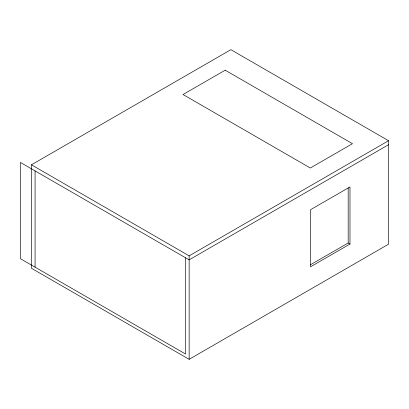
<?xml version="1.0" encoding="UTF-8"?>
<svg xmlns="http://www.w3.org/2000/svg" width="409" height="409" viewBox="0 0 409 409"><rect width="100%" height="100%" fill="white"/><g stroke="black" fill="none" stroke-linecap="round" stroke-linejoin="round"><path stroke-width="0.61" d="M31.457 164.807L230.86 49.683L388.55 140.722L388.55 244.193L189.147 359.317L31.457 268.278L31.457 164.807L189.147 255.85L388.55 140.722M388.55 144.735L189.147 259.858L20.45 162.46L20.45 258.713L185.538 354.025L185.538 257.772M310.354 264.827L348.177 242.997L349.981 244.04L349.981 186.939L310.518 209.725L310.518 266.821L349.981 244.04M348.177 187.797L348.177 242.997M189.147 255.85L189.147 359.317M35.072 170.901L35.072 267.154M225.175 70.19L183.028 94.525L310.324 168.017L352.471 143.687L225.175 70.19"/></g></svg>
